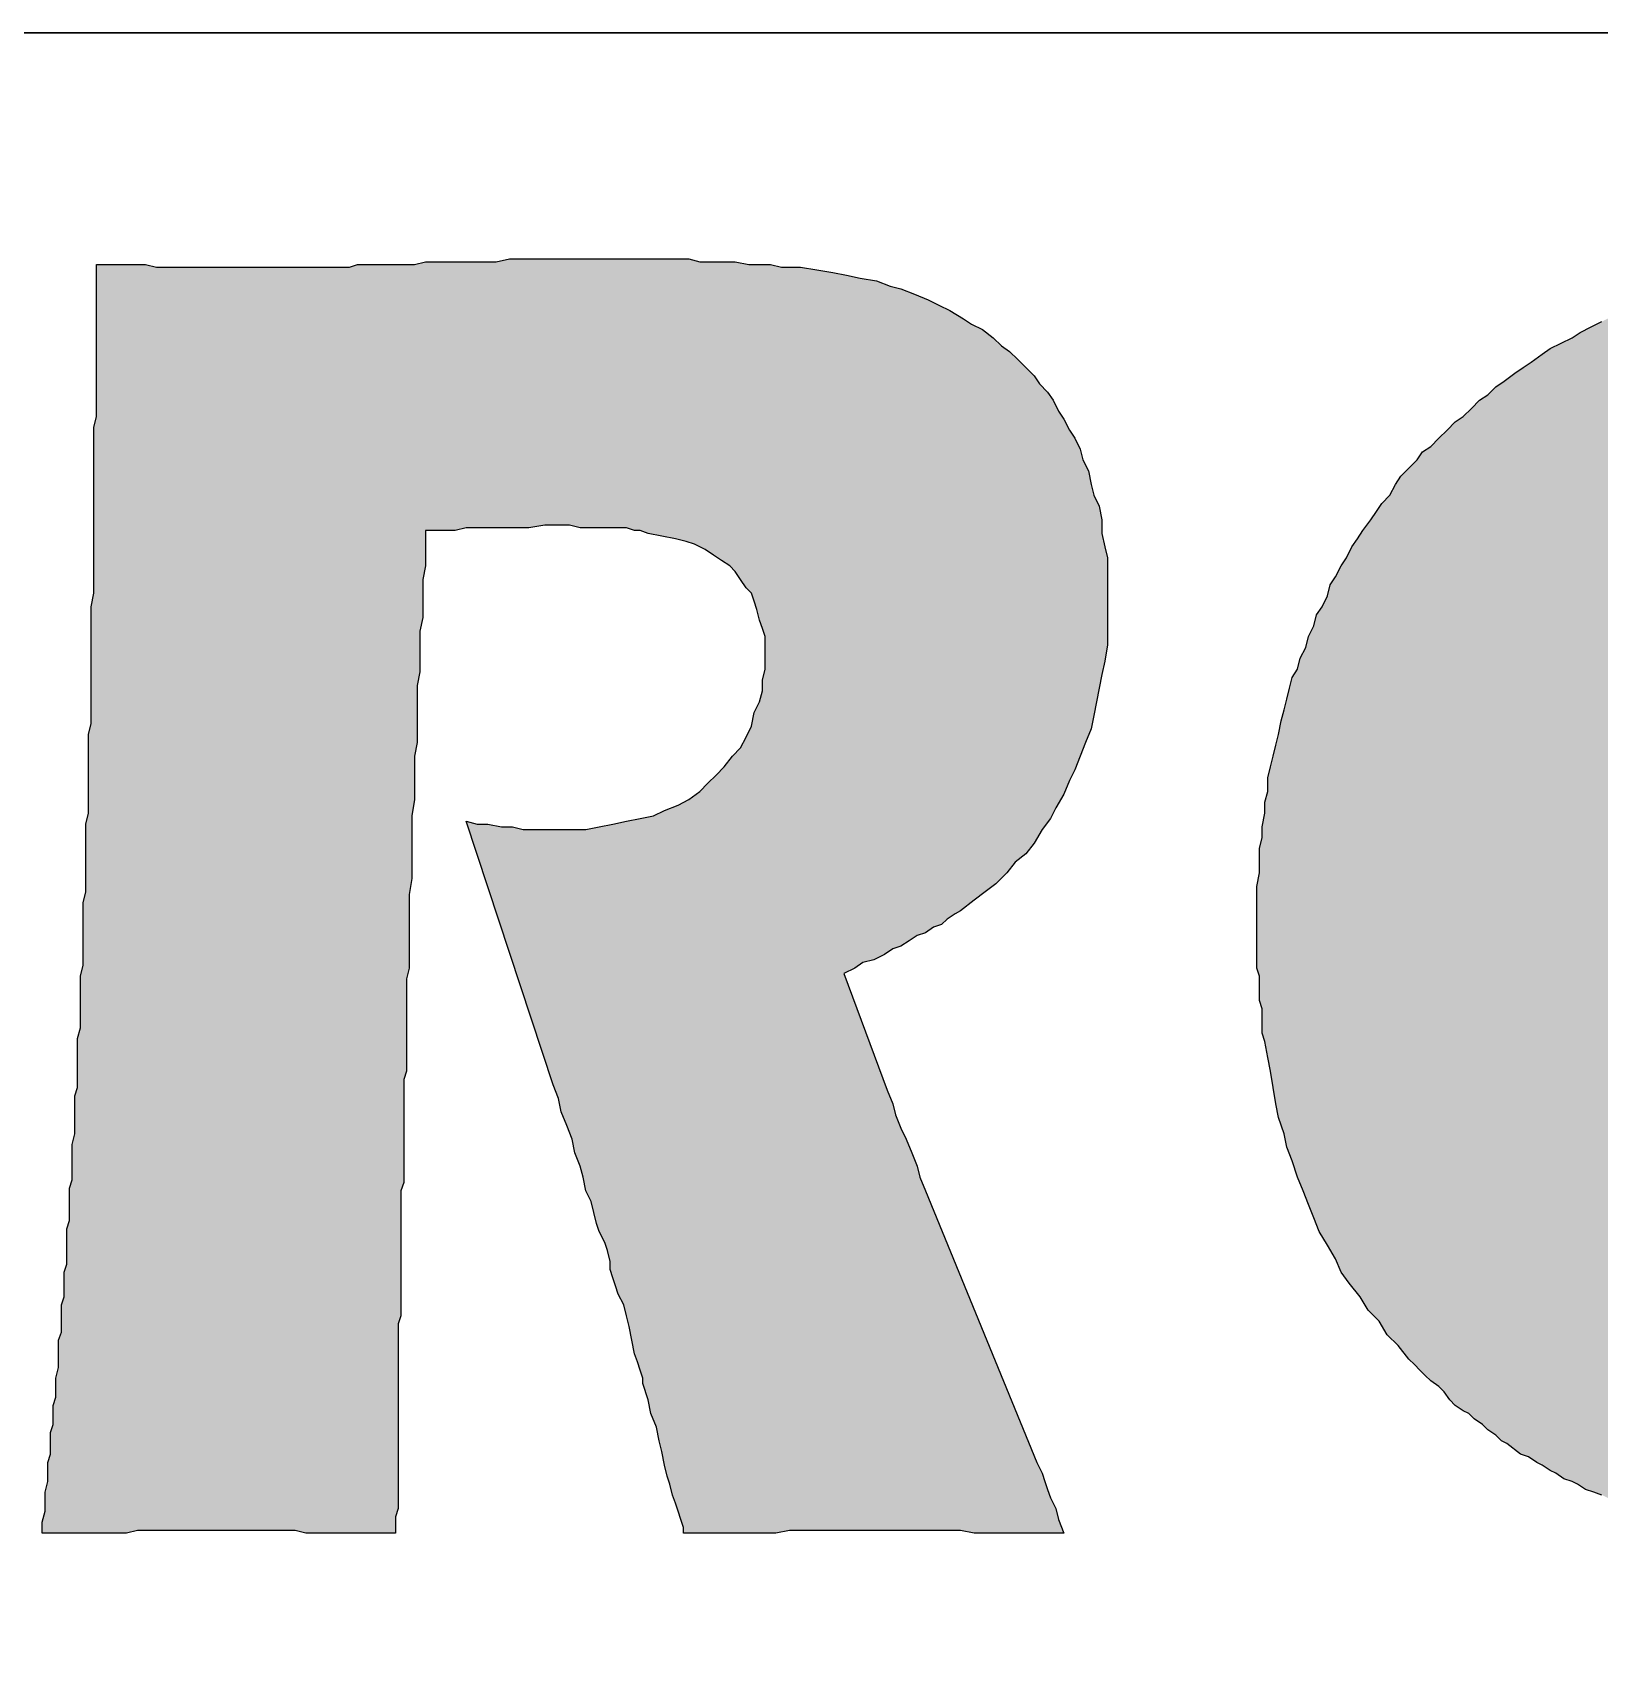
# Model space of a CAD drawing. Extents: x 0 to 36, y -3.3 to 24.
# Drawn here: x 17.428 to 17.905, y 2 to 2.5 of the extents above; entities that cross this region are included whole.
import ezdxf

# ---------------------------------------------------------------- set-up
doc = ezdxf.new("R2010")
doc.units = 0
doc.header["$LTSCALE"] = 10
doc.header["$MEASUREMENT"] = 0
doc.layers.add('BDR-18', color=1, linetype='Continuous')
doc.layers.add('BDR-25', color=4, linetype='Continuous')

# ---------------------------------------------------------------- blocks, each defined once
blk = doc.blocks.new('hel_logo_borderless_compact')
at = {"layer": 'BDR-18', "linetype": 'ByBlock'}
h = blk.add_hatch(color=256, dxfattribs=at)
h.dxf.hatch_style = 1
h.paths.add_polyline_path([(1.97671, 1.60157), (1.97339, 1.60157), (1.96925, 1.60157), (1.96594, 1.60074), (1.96263, 1.60074), (1.95932, 1.59991), (1.95601, 1.59908), (1.95269, 1.59826), (1.94938, 1.59743), (1.94607, 1.5966), (1.94276, 1.59494), (1.93945, 1.59412), (1.93613, 1.59246), (1.93282, 1.5908), (1.93034, 1.58915), (1.92703, 1.58749), (1.92371, 1.58584), (1.92123, 1.58335), (1.91875, 1.5817), (1.91543, 1.57921), (1.91295, 1.57673), (1.91046, 1.57424), (1.90798, 1.57176), (1.9055, 1.56928), (1.90301, 1.56679), (1.90136, 1.56348), (1.89887, 1.561), (1.89722, 1.55768), (1.89473, 1.55437), (1.89308, 1.55106), (1.89142, 1.54775), (1.88976, 1.54443), (1.88811, 1.54112), (1.88645, 1.53781), (1.8848, 1.53367), (1.88397, 1.53036), (1.88231, 1.52622), (1.88148, 1.52291), (1.87983, 1.51877), (1.879, 1.51545), (1.87817, 1.51131), (1.87734, 1.508), (1.87734, 1.50386), (1.87652, 1.49972), (1.87569, 1.49641), (1.87569, 1.49227), (1.87569, 1.48813), (1.87486, 1.48399), (1.87486, 1.47985), (1.87486, 1.47654), (1.87569, 1.4724), (1.87569, 1.46908), (1.87569, 1.46494), (1.87652, 1.46163), (1.87652, 1.45832), (1.87734, 1.45501), (1.87817, 1.45087), (1.879, 1.44756), (1.87983, 1.44424), (1.88066, 1.44093), (1.88148, 1.43762), (1.88314, 1.43431), (1.88397, 1.431), (1.88562, 1.42851), (1.88645, 1.4252), (1.88811, 1.42189), (1.88976, 1.41857), (1.89142, 1.41609), (1.89308, 1.41361), (1.89473, 1.41029), (1.89722, 1.40781), (1.89887, 1.40533), (1.90136, 1.40284), (1.90384, 1.40036), (1.9055, 1.39787), (1.90798, 1.39622), (1.91046, 1.39373), (1.91378, 1.39208), (1.91626, 1.38959), (1.91875, 1.38794), (1.92206, 1.38628), (1.92454, 1.38463), (1.92785, 1.38297), (1.93034, 1.38131), (1.93365, 1.37966), (1.93696, 1.37883), (1.93945, 1.37717), (1.94276, 1.37635), (1.94607, 1.37552), (1.94938, 1.37469), (1.95269, 1.37386), (1.95518, 1.37303), (1.95849, 1.37303), (1.9618, 1.37221), (1.96511, 1.37221), (1.96843, 1.37221), (1.97174, 1.37221), (1.97505, 1.37221), (1.97836, 1.37221), (1.98168, 1.37303), (1.98582, 1.37303), (1.98913, 1.37386), (1.99244, 1.37469), (1.99575, 1.37469), (1.99824, 1.37635), (2.00155, 1.37717), (2.00486, 1.378), (2.00817, 1.37966), (2.01148, 1.38131), (2.01397, 1.38214), (2.01728, 1.3838), (2.02059, 1.38628), (2.02308, 1.38794), (2.02639, 1.38959), (2.02887, 1.39208), (2.03136, 1.39456), (2.03384, 1.39622), (2.03715, 1.3987), (2.03881, 1.40119), (2.04129, 1.40367), (2.04378, 1.40698), (2.04626, 1.40947), (2.04792, 1.41278), (2.0504, 1.41526), (2.05206, 1.41857), (2.05371, 1.42189), (2.05537, 1.4252), (2.05703, 1.42851), (2.05868, 1.43182), (2.06034, 1.43514), (2.06199, 1.43928), (2.06282, 1.44259), (2.06448, 1.44673), (2.06531, 1.45004), (2.06613, 1.45335), (2.06696, 1.45749), (2.06779, 1.4608), (2.06862, 1.46494), (2.06945, 1.46826), (2.07027, 1.4724), (2.07027, 1.47654), (2.0711, 1.47985), (2.0711, 1.48399), (2.0711, 1.4873), (2.0711, 1.49144), (2.0711, 1.49558), (2.0711, 1.49889), (2.0711, 1.50303), (2.07027, 1.50635), (2.07027, 1.51049), (2.06945, 1.5138), (2.06862, 1.51711), (2.06862, 1.52042), (2.06779, 1.52456), (2.06696, 1.52787), (2.06613, 1.53119), (2.06448, 1.5345), (2.06365, 1.53781), (2.06282, 1.54112), (2.06117, 1.54443), (2.05951, 1.54775), (2.05868, 1.55106), (2.05703, 1.55354), (2.05537, 1.55686), (2.05371, 1.55934), (2.05123, 1.56265), (2.04957, 1.56514), (2.04792, 1.56762), (2.04543, 1.5701), (2.04378, 1.57259), (2.04129, 1.57507), (2.03881, 1.57756), (2.03633, 1.57921), (2.03384, 1.5817), (2.03136, 1.58335), (2.02887, 1.58584), (2.02639, 1.58749), (2.0239, 1.58915), (2.02059, 1.5908), (2.01811, 1.59246), (2.0148, 1.59329), (2.01231, 1.59494), (2.009, 1.59577), (2.00569, 1.59743), (2.0032, 1.59826), (1.99989, 1.59908), (1.99658, 1.59991), (1.99327, 1.59991), (1.98996, 1.60074), (1.98664, 1.60074), (1.98333, 1.60157), (1.98002, 1.60157)], flags=16)
h.paths.add_polyline_path([(1.98168, 1.68686), (1.98416, 1.68686), (1.98664, 1.68686), (1.98913, 1.68686), (1.99161, 1.68686), (1.9941, 1.68686), (1.99658, 1.68603), (1.99906, 1.68603), (2.00155, 1.68603), (2.00403, 1.68603), (2.00652, 1.6852), (2.009, 1.6852), (2.01148, 1.6852), (2.01645, 1.68437), (2.02142, 1.68354), (2.02556, 1.68272), (2.03053, 1.68189), (2.0355, 1.68106), (2.04047, 1.68023), (2.04543, 1.67858), (2.04957, 1.67775), (2.05454, 1.67609), (2.05951, 1.67444), (2.06365, 1.67278), (2.06862, 1.67112), (2.07276, 1.66947), (2.07773, 1.66781), (2.08187, 1.66533), (2.08601, 1.66367), (2.09015, 1.66119), (2.09429, 1.6587), (2.09843, 1.65622), (2.10257, 1.65373), (2.10671, 1.65125), (2.11002, 1.64794), (2.11416, 1.64545), (2.11747, 1.64214), (2.12161, 1.63883), (2.12492, 1.63552), (2.12824, 1.63221), (2.13155, 1.62889), (2.13486, 1.62558), (2.13817, 1.62144), (2.14066, 1.61813), (2.14397, 1.61482), (2.14645, 1.61068), (2.14976, 1.60654), (2.15225, 1.60322), (2.15473, 1.59908), (2.15639, 1.59494), (2.15887, 1.5908), (2.16136, 1.58666), (2.16301, 1.58252), (2.16467, 1.57838), (2.16715, 1.57424), (2.16881, 1.56928), (2.17047, 1.56514), (2.17129, 1.561), (2.17295, 1.55603), (2.17461, 1.55106), (2.17461, 1.54858), (2.17543, 1.54609), (2.17626, 1.54361), (2.17626, 1.54195), (2.17709, 1.53947), (2.17709, 1.53698), (2.17792, 1.53367), (2.17792, 1.53119), (2.17875, 1.5287), (2.17875, 1.52622), (2.17875, 1.52373), (2.17957, 1.52125), (2.17957, 1.51877), (2.17957, 1.51628), (2.1804, 1.51297), (2.1804, 1.51049), (2.1804, 1.508), (2.1804, 1.50469), (2.1804, 1.50221), (2.1804, 1.49972), (2.1804, 1.49641), (2.1804, 1.49393), (2.1804, 1.49061), (2.1804, 1.48813), (2.1804, 1.48482), (2.1804, 1.48233), (2.1804, 1.47902), (2.1804, 1.47654), (2.1804, 1.47322), (2.17957, 1.47074), (2.17957, 1.46743), (2.17957, 1.46494), (2.17875, 1.46246), (2.17875, 1.45915), (2.17792, 1.45666), (2.17792, 1.45335), (2.17709, 1.45087), (2.17709, 1.44838), (2.17626, 1.4459), (2.17626, 1.44259), (2.17543, 1.4401), (2.17461, 1.43762), (2.17378, 1.43514), (2.17378, 1.43182), (2.17295, 1.42934), (2.17212, 1.42686), (2.17129, 1.42437), (2.17047, 1.42189), (2.16964, 1.4194), (2.16881, 1.41692), (2.16798, 1.41443), (2.16715, 1.41112), (2.16633, 1.40864), (2.1655, 1.40615), (2.16467, 1.40367), (2.16384, 1.40119), (2.16219, 1.39953), (2.16136, 1.39705), (2.16053, 1.39456), (2.15887, 1.39208), (2.15805, 1.38959), (2.15722, 1.38711), (2.15556, 1.38545), (2.15473, 1.38297), (2.15308, 1.38049), (2.15225, 1.378), (2.15059, 1.37635), (2.14976, 1.37386), (2.14811, 1.37221), (2.14645, 1.36972), (2.14562, 1.36724), (2.14397, 1.36558), (2.14231, 1.3631), (2.14066, 1.36144), (2.13983, 1.35978), (2.13817, 1.3573), (2.13652, 1.35564), (2.13486, 1.35399), (2.1332, 1.3515), (2.13155, 1.34985), (2.12989, 1.34819), (2.12824, 1.34571), (2.12658, 1.34405), (2.12492, 1.3424), (2.12327, 1.34074), (2.12161, 1.33908), (2.11913, 1.33743), (2.11747, 1.33577), (2.11582, 1.33412), (2.11416, 1.33246), (2.11168, 1.3308), (2.11002, 1.32915), (2.10836, 1.32749), (2.10588, 1.32584), (2.10422, 1.32418), (2.10257, 1.32335), (2.10008, 1.3217), (2.09843, 1.32004), (2.09594, 1.31921), (2.09429, 1.31756), (2.0918, 1.3159), (2.08932, 1.31507), (2.08766, 1.31342), (2.08518, 1.31259), (2.08269, 1.31093), (2.08104, 1.3101), (2.07855, 1.30928), (2.07607, 1.30762), (2.07441, 1.30679), (2.07193, 1.30596), (2.06945, 1.30431), (2.06696, 1.30348), (2.06448, 1.30265), (2.06199, 1.30182), (2.05951, 1.30099), (2.05703, 1.30017), (2.05454, 1.29934), (2.05206, 1.29851), (2.04957, 1.29768), (2.04709, 1.29685), (2.04461, 1.29603), (2.04212, 1.2952), (2.03964, 1.29437), (2.03715, 1.29354), (2.03467, 1.29354), (2.03218, 1.29271), (2.0297, 1.29189), (2.02722, 1.29189), (2.02473, 1.29106), (2.02225, 1.29023), (2.01976, 1.29023), (2.01645, 1.2894), (2.01397, 1.2894), (2.01148, 1.28857), (2.009, 1.28857), (2.00652, 1.28775), (2.00403, 1.28775), (2.00155, 1.28692), (1.99824, 1.28692), (1.99575, 1.28692), (1.99327, 1.28609), (1.99078, 1.28609), (1.9883, 1.28609), (1.98499, 1.28609), (1.9825, 1.28609), (1.98002, 1.28526), (1.97754, 1.28526), (1.97422, 1.28526), (1.97174, 1.28526), (1.96925, 1.28526), (1.96677, 1.28526), (1.96346, 1.28526), (1.96097, 1.28526), (1.95849, 1.28526), (1.95601, 1.28609), (1.95352, 1.28609), (1.95021, 1.28609), (1.94773, 1.28609), (1.94524, 1.28609), (1.94276, 1.28692), (1.94027, 1.28692), (1.93779, 1.28692), (1.93531, 1.28775), (1.93199, 1.28775), (1.92951, 1.28857), (1.92703, 1.28857), (1.92454, 1.28857), (1.92206, 1.2894), (1.91957, 1.29023), (1.91709, 1.29023), (1.9146, 1.29106), (1.91212, 1.29106), (1.90964, 1.29189), (1.90715, 1.29271), (1.90467, 1.29271), (1.90218, 1.29354), (1.8997, 1.29437), (1.89722, 1.2952), (1.89473, 1.29603), (1.89225, 1.29685), (1.88976, 1.29685), (1.88728, 1.29768), (1.8848, 1.29851), (1.88231, 1.29934), (1.87983, 1.30017), (1.87734, 1.30182), (1.87486, 1.30265), (1.87238, 1.30348), (1.87072, 1.30431), (1.86824, 1.30513), (1.86575, 1.30596), (1.86327, 1.30762), (1.86161, 1.30845), (1.85913, 1.30928), (1.85664, 1.31093), (1.85499, 1.31176), (1.8525, 1.31342), (1.85085, 1.31424), (1.84836, 1.3159), (1.84588, 1.31673), (1.84174, 1.32004), (1.84008, 1.32087), (1.83843, 1.32252), (1.83594, 1.32418), (1.83429, 1.32584), (1.8318, 1.32749), (1.83015, 1.32915), (1.82849, 1.32998), (1.82601, 1.33163), (1.82435, 1.33329), (1.82269, 1.33577), (1.82104, 1.33743), (1.81855, 1.33908), (1.8169, 1.34074), (1.81524, 1.3424), (1.81359, 1.34405), (1.81193, 1.34571), (1.80862, 1.34985), (1.80531, 1.35316), (1.80282, 1.3573), (1.79951, 1.36061), (1.79702, 1.36475), (1.79371, 1.36889), (1.79123, 1.37221), (1.78957, 1.37635), (1.78709, 1.38049), (1.7846, 1.38463), (1.78295, 1.38877), (1.78129, 1.39291), (1.77964, 1.39705), (1.77798, 1.40119), (1.77632, 1.40615), (1.77467, 1.41029), (1.77384, 1.41443), (1.77218, 1.4194), (1.77136, 1.42354), (1.77053, 1.42851), (1.7697, 1.43348), (1.76887, 1.43762), (1.76804, 1.44259), (1.76722, 1.44507), (1.76722, 1.44756), (1.76722, 1.45004), (1.76722, 1.45252), (1.76639, 1.45501), (1.76639, 1.45749), (1.76639, 1.45998), (1.76639, 1.46246), (1.76556, 1.46494), (1.76556, 1.46826), (1.76556, 1.47074), (1.76556, 1.47322), (1.76556, 1.47571), (1.76556, 1.47819), (1.76556, 1.48233), (1.76556, 1.48564), (1.76556, 1.48979), (1.76639, 1.49393), (1.76639, 1.49724), (1.76639, 1.50138), (1.76722, 1.50469), (1.76722, 1.508), (1.76804, 1.51214), (1.76804, 1.51545), (1.76887, 1.51877), (1.76887, 1.52291), (1.7697, 1.52622), (1.77053, 1.52953), (1.77136, 1.53284), (1.77218, 1.53615), (1.77301, 1.54029), (1.77384, 1.54361), (1.77467, 1.54692), (1.7755, 1.55023), (1.77632, 1.55354), (1.77798, 1.55603), (1.77881, 1.55934), (1.78046, 1.56265), (1.78129, 1.56596), (1.78295, 1.56928), (1.78378, 1.57259), (1.78543, 1.57507), (1.78709, 1.57838), (1.78792, 1.5817), (1.78957, 1.58418), (1.79123, 1.58749), (1.79288, 1.58998), (1.79454, 1.59329), (1.7962, 1.59577), (1.79785, 1.59826), (1.80034, 1.60157), (1.80199, 1.60405), (1.80365, 1.60654), (1.80613, 1.60902), (1.80779, 1.61233), (1.80945, 1.61482), (1.81193, 1.6173), (1.81441, 1.61979), (1.81607, 1.62227), (1.81855, 1.62393), (1.82104, 1.62641), (1.82352, 1.62889), (1.82601, 1.63138), (1.82849, 1.63303), (1.83097, 1.63552), (1.83346, 1.638), (1.83594, 1.63966), (1.83843, 1.64214), (1.84091, 1.6438), (1.84422, 1.64628), (1.84671, 1.64794), (1.84919, 1.64959), (1.8525, 1.65208), (1.85499, 1.65373), (1.8583, 1.65539), (1.86161, 1.65705), (1.8641, 1.6587), (1.86741, 1.66036), (1.87072, 1.66201), (1.87403, 1.66367), (1.87734, 1.66533), (1.88066, 1.66698), (1.88397, 1.66781), (1.88728, 1.66947), (1.89059, 1.6703), (1.8939, 1.67195), (1.89722, 1.67278), (1.90053, 1.67444), (1.90384, 1.67526), (1.90715, 1.67609), (1.91046, 1.67775), (1.91378, 1.67858), (1.91792, 1.6794), (1.92123, 1.68023), (1.92454, 1.68106), (1.92868, 1.68189), (1.93199, 1.68272), (1.93531, 1.68272), (1.93945, 1.68354), (1.94276, 1.68437), (1.9469, 1.68437), (1.95021, 1.6852), (1.95435, 1.6852), (1.95766, 1.68603), (1.9618, 1.68603), (1.96594, 1.68603), (1.96925, 1.68686), (1.97339, 1.68686), (1.97754, 1.68686)])
h = blk.add_hatch(color=256, dxfattribs=at)
h.dxf.hatch_style = 1
h.paths.add_polyline_path([(1.39543, 1.29271), (1.39543, 1.29603), (1.39626, 1.29934), (1.39626, 1.30182), (1.39626, 1.30513), (1.39709, 1.30845), (1.39709, 1.31093), (1.39709, 1.31424), (1.39792, 1.31673), (1.39792, 1.32004), (1.39792, 1.32335), (1.39874, 1.32584), (1.39874, 1.32915), (1.39874, 1.33163), (1.39957, 1.33412), (1.39957, 1.33743), (1.39957, 1.33991), (1.4004, 1.34322), (1.4004, 1.34571), (1.4004, 1.34819), (1.4004, 1.3515), (1.40123, 1.35399), (1.40123, 1.35647), (1.40123, 1.35896), (1.40123, 1.36227), (1.40206, 1.36475), (1.40206, 1.36724), (1.40206, 1.36972), (1.40206, 1.37221), (1.40288, 1.37469), (1.40288, 1.37717), (1.40288, 1.37966), (1.40288, 1.38214), (1.40288, 1.38545), (1.40371, 1.38794), (1.40371, 1.39042), (1.40371, 1.39291), (1.40371, 1.39539), (1.40371, 1.39787), (1.40454, 1.40036), (1.40454, 1.40367), (1.40454, 1.40615), (1.40454, 1.40864), (1.40454, 1.41112), (1.40537, 1.41443), (1.40537, 1.41692), (1.40537, 1.42023), (1.40537, 1.42271), (1.40537, 1.42603), (1.4062, 1.42851), (1.4062, 1.43182), (1.4062, 1.43431), (1.4062, 1.43762), (1.4062, 1.4401), (1.4062, 1.44342), (1.40702, 1.44673), (1.40702, 1.45004), (1.40702, 1.45252), (1.40702, 1.45584), (1.40702, 1.45915), (1.40702, 1.46246), (1.40785, 1.46577), (1.40785, 1.46908), (1.40785, 1.47157), (1.40785, 1.47488), (1.40785, 1.47819), (1.40785, 1.4815), (1.40785, 1.48482), (1.40868, 1.48813), (1.40868, 1.49144), (1.40868, 1.49475), (1.40868, 1.49889), (1.40868, 1.50221), (1.40868, 1.50552), (1.40868, 1.50883), (1.40951, 1.51214), (1.40951, 1.51545), (1.40951, 1.51877), (1.40951, 1.52208), (1.40951, 1.52622), (1.40951, 1.52953), (1.40951, 1.53284), (1.40951, 1.53615), (1.41034, 1.53947), (1.41034, 1.54361), (1.41034, 1.54692), (1.41034, 1.55023), (1.41034, 1.55354), (1.41034, 1.55768), (1.41034, 1.561), (1.41034, 1.56431), (1.41034, 1.56845), (1.41034, 1.57176), (1.41034, 1.57507), (1.41116, 1.57921), (1.41116, 1.58252), (1.41116, 1.58666), (1.41116, 1.58998), (1.41116, 1.59329), (1.41116, 1.59743), (1.41116, 1.60074), (1.41116, 1.60405), (1.41116, 1.60737), (1.41116, 1.61068), (1.41116, 1.61399), (1.41116, 1.6173), (1.41116, 1.62061), (1.41116, 1.62393), (1.41116, 1.62724), (1.41116, 1.62972), (1.41199, 1.63303), (1.41199, 1.63635), (1.41199, 1.63883), (1.41199, 1.64214), (1.41199, 1.64463), (1.41199, 1.64711), (1.41199, 1.65042), (1.41199, 1.65291), (1.41199, 1.65539), (1.41199, 1.65787), (1.41199, 1.66036), (1.41199, 1.66284), (1.41199, 1.66533), (1.41199, 1.66781), (1.41199, 1.6703), (1.41199, 1.67526), (1.41199, 1.6794), (1.41613, 1.6794), (1.41944, 1.6794), (1.42358, 1.6794), (1.4269, 1.6794), (1.43021, 1.67858), (1.43435, 1.67858), (1.43766, 1.67858), (1.44097, 1.67858), (1.44346, 1.67858), (1.44677, 1.67858), (1.45008, 1.67858), (1.45257, 1.67858), (1.45505, 1.67858), (1.45836, 1.67858), (1.46085, 1.67858), (1.46333, 1.67858), (1.46581, 1.67858), (1.4683, 1.67858), (1.47078, 1.67858), (1.47409, 1.67858), (1.47658, 1.67858), (1.47989, 1.67858), (1.48237, 1.67858), (1.48569, 1.67858), (1.489, 1.67858), (1.49148, 1.6794), (1.49479, 1.6794), (1.49811, 1.6794), (1.50225, 1.6794), (1.50556, 1.6794), (1.50887, 1.6794), (1.51218, 1.68023), (1.51632, 1.68023), (1.51964, 1.68023), (1.52295, 1.68023), (1.52709, 1.68023), (1.5304, 1.68023), (1.53371, 1.68023), (1.53785, 1.68106), (1.54116, 1.68106), (1.54448, 1.68106), (1.54862, 1.68106), (1.55193, 1.68106), (1.55524, 1.68106), (1.55855, 1.68106), (1.56187, 1.68106), (1.56601, 1.68106), (1.56932, 1.68106), (1.57346, 1.68106), (1.57677, 1.68106), (1.58091, 1.68106), (1.58505, 1.68106), (1.58836, 1.68106), (1.5925, 1.68106), (1.59581, 1.68023), (1.59995, 1.68023), (1.60327, 1.68023), (1.60658, 1.68023), (1.61072, 1.6794), (1.61403, 1.6794), (1.61734, 1.6794), (1.62066, 1.67858), (1.62397, 1.67858), (1.62645, 1.67858), (1.63142, 1.67775), (1.63639, 1.67692), (1.64053, 1.67609), (1.64467, 1.67526), (1.64964, 1.67444), (1.65378, 1.67278), (1.65709, 1.67195), (1.66123, 1.6703), (1.66537, 1.66864), (1.66868, 1.66698), (1.67199, 1.66533), (1.67613, 1.66284), (1.67862, 1.66119), (1.68193, 1.65953), (1.68524, 1.65705), (1.68773, 1.65456), (1.69021, 1.65291), (1.69269, 1.65042), (1.69518, 1.64794), (1.69766, 1.64545), (1.69932, 1.64297), (1.7018, 1.64049), (1.70346, 1.638), (1.70511, 1.63469), (1.70677, 1.63221), (1.70843, 1.62889), (1.71008, 1.62641), (1.71174, 1.6231), (1.71257, 1.61979), (1.71422, 1.61647), (1.71505, 1.61233), (1.71588, 1.60902), (1.71753, 1.60571), (1.71836, 1.60157), (1.71836, 1.59743), (1.71919, 1.59329), (1.72002, 1.58998), (1.72002, 1.58584), (1.72002, 1.5817), (1.72002, 1.57756), (1.72002, 1.57259), (1.72002, 1.56762), (1.72002, 1.56348), (1.71919, 1.55851), (1.71836, 1.55437), (1.71753, 1.55023), (1.71671, 1.54609), (1.71588, 1.54195), (1.71505, 1.53781), (1.71339, 1.53367), (1.71174, 1.52953), (1.71008, 1.52539), (1.70843, 1.52208), (1.70677, 1.51794), (1.70429, 1.5138), (1.70263, 1.51049), (1.70015, 1.50717), (1.69766, 1.50303), (1.69518, 1.49972), (1.69187, 1.49724), (1.68938, 1.49393), (1.68607, 1.49061), (1.68276, 1.48813), (1.67945, 1.48564), (1.6753, 1.48233), (1.67365, 1.4815), (1.67116, 1.47985), (1.66951, 1.47819), (1.66702, 1.47736), (1.66454, 1.47571), (1.66206, 1.47488), (1.65957, 1.47322), (1.65709, 1.47157), (1.6546, 1.47074), (1.65212, 1.46908), (1.64881, 1.46743), (1.6455, 1.4666), (1.64301, 1.46494), (1.6397, 1.46329), (1.65295, 1.42768), (1.6546, 1.42354), (1.65543, 1.42023), (1.65709, 1.41609), (1.65874, 1.41278), (1.6604, 1.40864), (1.66206, 1.4045), (1.66288, 1.40119), (1.66454, 1.39705), (1.69849, 1.31424), (1.69932, 1.31259), (1.70015, 1.31093), (1.70097, 1.30845), (1.7018, 1.30596), (1.70263, 1.30348), (1.70429, 1.30017), (1.70511, 1.29685), (1.70677, 1.29271), (1.70429, 1.29271), (1.7018, 1.29271), (1.69932, 1.29271), (1.69683, 1.29271), (1.69187, 1.29271), (1.68773, 1.29271), (1.68359, 1.29271), (1.67945, 1.29271), (1.6753, 1.29354), (1.67199, 1.29354), (1.66868, 1.29354), (1.66537, 1.29354), (1.66206, 1.29354), (1.65957, 1.29354), (1.65709, 1.29354), (1.6546, 1.29354), (1.65046, 1.29354), (1.64798, 1.29354), (1.6455, 1.29354), (1.64301, 1.29354), (1.64053, 1.29354), (1.63722, 1.29354), (1.6339, 1.29354), (1.63059, 1.29354), (1.62645, 1.29354), (1.62314, 1.29354), (1.619, 1.29271), (1.61486, 1.29271), (1.60989, 1.29271), (1.60575, 1.29271), (1.60078, 1.29271), (1.5983, 1.29271), (1.59581, 1.29271), (1.59333, 1.29271), (1.59085, 1.29271), (1.59085, 1.29437), (1.59002, 1.29685), (1.58919, 1.29934), (1.58836, 1.30182), (1.58753, 1.30431), (1.58671, 1.30762), (1.58588, 1.3101), (1.58505, 1.31342), (1.58422, 1.31756), (1.58339, 1.32087), (1.58257, 1.32501), (1.58091, 1.32915), (1.58008, 1.33329), (1.57843, 1.33826), (1.57843, 1.33991), (1.5776, 1.3424), (1.57677, 1.34488), (1.57594, 1.34736), (1.57511, 1.3515), (1.57429, 1.35564), (1.57346, 1.35896), (1.57263, 1.36227), (1.57097, 1.36558), (1.57015, 1.36807), (1.56932, 1.37055), (1.56849, 1.37303), (1.56849, 1.37552), (1.56766, 1.37883), (1.56683, 1.38131), (1.56518, 1.38463), (1.56435, 1.38711), (1.56352, 1.39042), (1.56269, 1.39373), (1.56104, 1.39705), (1.56021, 1.40119), (1.55938, 1.4045), (1.55772, 1.40864), (1.5569, 1.41278), (1.55524, 1.41692), (1.55358, 1.42106), (1.55276, 1.4252), (1.5511, 1.42934), (1.5246, 1.50966), (1.52792, 1.50883), (1.53123, 1.50883), (1.53537, 1.508), (1.53868, 1.508), (1.54199, 1.50717), (1.5453, 1.50717), (1.54862, 1.50717), (1.55193, 1.50717), (1.55607, 1.50717), (1.56104, 1.50717), (1.56518, 1.508), (1.56932, 1.50883), (1.57346, 1.50966), (1.5776, 1.51049), (1.58174, 1.51131), (1.58505, 1.51297), (1.58919, 1.51463), (1.5925, 1.51628), (1.59581, 1.51877), (1.5983, 1.52125), (1.60078, 1.52373), (1.60327, 1.52622), (1.60575, 1.52953), (1.60823, 1.53201), (1.60989, 1.53533), (1.61155, 1.53864), (1.61237, 1.54278), (1.61403, 1.54609), (1.61486, 1.5494), (1.61486, 1.55272), (1.61569, 1.55603), (1.61569, 1.56017), (1.61569, 1.56265), (1.61569, 1.56596), (1.61486, 1.56845), (1.61403, 1.57093), (1.6132, 1.57424), (1.61237, 1.57673), (1.61155, 1.57921), (1.60989, 1.58087), (1.60823, 1.58335), (1.60658, 1.58584), (1.60492, 1.58749), (1.60244, 1.58915), (1.59995, 1.5908), (1.59747, 1.59246), (1.59416, 1.59412), (1.59167, 1.59494), (1.58836, 1.59577), (1.58422, 1.5966), (1.58008, 1.59743), (1.5776, 1.59826), (1.57594, 1.59826), (1.57346, 1.59908), (1.57097, 1.59908), (1.56766, 1.59908), (1.56518, 1.59908), (1.56187, 1.59908), (1.55938, 1.59908), (1.55607, 1.59991), (1.55276, 1.59991), (1.54862, 1.59991), (1.54365, 1.59908), (1.53951, 1.59908), (1.53454, 1.59908), (1.53206, 1.59908), (1.52957, 1.59908), (1.52709, 1.59908), (1.5246, 1.59908), (1.52129, 1.59826), (1.51881, 1.59826), (1.5155, 1.59826), (1.51218, 1.59826), (1.51218, 1.59494), (1.51218, 1.5908), (1.51218, 1.58749), (1.51136, 1.58335), (1.51136, 1.57921), (1.51136, 1.5759), (1.51136, 1.57176), (1.51053, 1.56762), (1.51053, 1.56348), (1.51053, 1.55934), (1.51053, 1.5552), (1.5097, 1.55106), (1.5097, 1.54692), (1.5097, 1.54278), (1.5097, 1.53864), (1.5097, 1.53367), (1.50887, 1.52953), (1.50887, 1.52539), (1.50887, 1.52042), (1.50887, 1.51628), (1.50804, 1.51131), (1.50804, 1.50635), (1.50804, 1.50138), (1.50804, 1.49724), (1.50804, 1.49227), (1.50722, 1.4873), (1.50722, 1.48482), (1.50722, 1.48233), (1.50722, 1.47985), (1.50722, 1.47736), (1.50722, 1.47488), (1.50722, 1.4724), (1.50722, 1.46991), (1.50722, 1.46743), (1.50722, 1.46494), (1.50639, 1.46163), (1.50639, 1.45915), (1.50639, 1.45666), (1.50639, 1.45418), (1.50639, 1.4517), (1.50639, 1.44921), (1.50639, 1.44673), (1.50639, 1.44342), (1.50639, 1.44093), (1.50639, 1.43845), (1.50639, 1.43596), (1.50639, 1.43348), (1.50556, 1.431), (1.50556, 1.42851), (1.50556, 1.4252), (1.50556, 1.42271), (1.50556, 1.42023), (1.50556, 1.41775), (1.50556, 1.41526), (1.50556, 1.41278), (1.50556, 1.41029), (1.50556, 1.40781), (1.50556, 1.4045), (1.50556, 1.40201), (1.50556, 1.39953), (1.50473, 1.39705), (1.50473, 1.39456), (1.50473, 1.39208), (1.50473, 1.38959), (1.50473, 1.38711), (1.50473, 1.38463), (1.50473, 1.38131), (1.50473, 1.37883), (1.50473, 1.37635), (1.50473, 1.37386), (1.50473, 1.37138), (1.50473, 1.36889), (1.50473, 1.36641), (1.50473, 1.36392), (1.50473, 1.36144), (1.50473, 1.35896), (1.5039, 1.35647), (1.5039, 1.35316), (1.5039, 1.35068), (1.5039, 1.34819), (1.5039, 1.34571), (1.5039, 1.34322), (1.5039, 1.34074), (1.5039, 1.33826), (1.5039, 1.33577), (1.5039, 1.33329), (1.5039, 1.3308), (1.5039, 1.32832), (1.5039, 1.32584), (1.5039, 1.32335), (1.5039, 1.32087), (1.5039, 1.31838), (1.5039, 1.31507), (1.5039, 1.31259), (1.5039, 1.3101), (1.5039, 1.30762), (1.5039, 1.30513), (1.5039, 1.30265), (1.5039, 1.30017), (1.50308, 1.29768), (1.50308, 1.2952), (1.50308, 1.29271), (1.50059, 1.29271), (1.49811, 1.29271), (1.49562, 1.29271), (1.49314, 1.29271), (1.489, 1.29271), (1.48403, 1.29271), (1.47989, 1.29271), (1.47575, 1.29271), (1.47244, 1.29354), (1.4683, 1.29354), (1.46499, 1.29354), (1.4625, 1.29354), (1.45919, 1.29354), (1.45671, 1.29354), (1.45422, 1.29354), (1.45174, 1.29354), (1.44843, 1.29354), (1.44429, 1.29354), (1.4418, 1.29354), (1.43932, 1.29354), (1.43683, 1.29354), (1.43435, 1.29354), (1.43104, 1.29354), (1.42772, 1.29354), (1.42441, 1.29354), (1.4211, 1.29271), (1.41696, 1.29271), (1.41282, 1.29271), (1.40868, 1.29271), (1.40454, 1.29271), (1.4004, 1.29271)])
blk.add_lwpolyline([(1.87072, 1.30431), (1.86824, 1.30513), (1.86575, 1.30596), (1.86327, 1.30762), (1.86161, 1.30845), (1.85913, 1.30928), (1.85664, 1.31093), (1.85499, 1.31176), (1.8525, 1.31342), (1.85085, 1.31424), (1.84836, 1.3159), (1.84588, 1.31673), (1.84174, 1.32004), (1.84008, 1.32087), (1.83843, 1.32252), (1.83594, 1.32418), (1.83429, 1.32584), (1.8318, 1.32749), (1.83015, 1.32915), (1.82849, 1.32998), (1.82601, 1.33163), (1.82435, 1.33329), (1.82269, 1.33577), (1.82104, 1.33743), (1.81855, 1.33908), (1.8169, 1.34074), (1.81524, 1.3424), (1.81359, 1.34405), (1.81193, 1.34571), (1.80862, 1.34985), (1.80531, 1.35316), (1.80282, 1.3573), (1.79951, 1.36061), (1.79702, 1.36475), (1.79371, 1.36889), (1.79123, 1.37221), (1.78957, 1.37635), (1.78709, 1.38049), (1.7846, 1.38463), (1.78295, 1.38877), (1.78129, 1.39291), (1.77964, 1.39705), (1.77798, 1.40119), (1.77632, 1.40615), (1.77467, 1.41029), (1.77384, 1.41443), (1.77218, 1.4194), (1.77136, 1.42354), (1.77053, 1.42851), (1.7697, 1.43348), (1.76887, 1.43762), (1.76804, 1.44259), (1.76722, 1.44507), (1.76722, 1.44756), (1.76722, 1.45004), (1.76722, 1.45252), (1.76639, 1.45501), (1.76639, 1.45749), (1.76639, 1.45998), (1.76639, 1.46246), (1.76556, 1.46494), (1.76556, 1.46826), (1.76556, 1.47074), (1.76556, 1.47322), (1.76556, 1.47571), (1.76556, 1.47819), (1.76556, 1.48233), (1.76556, 1.48564), (1.76556, 1.48979), (1.76639, 1.49393), (1.76639, 1.49724), (1.76639, 1.50138), (1.76722, 1.50469), (1.76722, 1.508), (1.76804, 1.51214), (1.76804, 1.51545), (1.76887, 1.51877), (1.76887, 1.52291), (1.7697, 1.52622), (1.77053, 1.52953), (1.77136, 1.53284), (1.77218, 1.53615), (1.77301, 1.54029), (1.77384, 1.54361), (1.77467, 1.54692), (1.7755, 1.55023), (1.77632, 1.55354), (1.77798, 1.55603), (1.77881, 1.55934), (1.78046, 1.56265), (1.78129, 1.56596), (1.78295, 1.56928), (1.78378, 1.57259), (1.78543, 1.57507), (1.78709, 1.57838), (1.78792, 1.5817), (1.78957, 1.58418), (1.79123, 1.58749), (1.79288, 1.58998), (1.79454, 1.59329), (1.7962, 1.59577), (1.79785, 1.59826), (1.80034, 1.60157), (1.80199, 1.60405), (1.80365, 1.60654), (1.80613, 1.60902), (1.80779, 1.61233), (1.80945, 1.61482), (1.81193, 1.6173), (1.81441, 1.61979), (1.81607, 1.62227), (1.81855, 1.62393), (1.82104, 1.62641), (1.82352, 1.62889), (1.82601, 1.63138), (1.82849, 1.63303), (1.83097, 1.63552), (1.83346, 1.638), (1.83594, 1.63966), (1.83843, 1.64214), (1.84091, 1.6438), (1.84422, 1.64628), (1.84671, 1.64794), (1.84919, 1.64959), (1.8525, 1.65208), (1.85499, 1.65373), (1.8583, 1.65539), (1.86161, 1.65705), (1.8641, 1.6587), (1.86741, 1.66036), (1.87072, 1.66201)], dxfattribs=at)
blk.add_lwpolyline([(1.39543, 1.29271), (1.39543, 1.29603), (1.39626, 1.29934), (1.39626, 1.30182), (1.39626, 1.30513), (1.39709, 1.30845), (1.39709, 1.31093), (1.39709, 1.31424), (1.39792, 1.31673), (1.39792, 1.32004), (1.39792, 1.32335), (1.39874, 1.32584), (1.39874, 1.32915), (1.39874, 1.33163), (1.39957, 1.33412), (1.39957, 1.33743), (1.39957, 1.33991), (1.4004, 1.34322), (1.4004, 1.34571), (1.4004, 1.34819), (1.4004, 1.3515), (1.40123, 1.35399), (1.40123, 1.35647), (1.40123, 1.35896), (1.40123, 1.36227), (1.40206, 1.36475), (1.40206, 1.36724), (1.40206, 1.36972), (1.40206, 1.37221), (1.40288, 1.37469), (1.40288, 1.37717), (1.40288, 1.37966), (1.40288, 1.38214), (1.40288, 1.38545), (1.40371, 1.38794), (1.40371, 1.39042), (1.40371, 1.39291), (1.40371, 1.39539), (1.40371, 1.39787), (1.40454, 1.40036), (1.40454, 1.40367), (1.40454, 1.40615), (1.40454, 1.40864), (1.40454, 1.41112), (1.40537, 1.41443), (1.40537, 1.41692), (1.40537, 1.42023), (1.40537, 1.42271), (1.40537, 1.42603), (1.4062, 1.42851), (1.4062, 1.43182), (1.4062, 1.43431), (1.4062, 1.43762), (1.4062, 1.4401), (1.4062, 1.44342), (1.40702, 1.44673), (1.40702, 1.45004), (1.40702, 1.45252), (1.40702, 1.45584), (1.40702, 1.45915), (1.40702, 1.46246), (1.40785, 1.46577), (1.40785, 1.46908), (1.40785, 1.47157), (1.40785, 1.47488), (1.40785, 1.47819), (1.40785, 1.4815), (1.40785, 1.48482), (1.40868, 1.48813), (1.40868, 1.49144), (1.40868, 1.49475), (1.40868, 1.49889), (1.40868, 1.50221), (1.40868, 1.50552), (1.40868, 1.50883), (1.40951, 1.51214), (1.40951, 1.51545), (1.40951, 1.51877), (1.40951, 1.52208), (1.40951, 1.52622), (1.40951, 1.52953), (1.40951, 1.53284), (1.40951, 1.53615), (1.41034, 1.53947), (1.41034, 1.54361), (1.41034, 1.54692), (1.41034, 1.55023), (1.41034, 1.55354), (1.41034, 1.55768), (1.41034, 1.561), (1.41034, 1.56431), (1.41034, 1.56845), (1.41034, 1.57176), (1.41034, 1.57507), (1.41116, 1.57921), (1.41116, 1.58252), (1.41116, 1.58666), (1.41116, 1.58998), (1.41116, 1.59329), (1.41116, 1.59743), (1.41116, 1.60074), (1.41116, 1.60405), (1.41116, 1.60737), (1.41116, 1.61068), (1.41116, 1.61399), (1.41116, 1.6173), (1.41116, 1.62061), (1.41116, 1.62393), (1.41116, 1.62724), (1.41116, 1.62972), (1.41199, 1.63303), (1.41199, 1.63635), (1.41199, 1.63883), (1.41199, 1.64214), (1.41199, 1.64463), (1.41199, 1.64711), (1.41199, 1.65042), (1.41199, 1.65291), (1.41199, 1.65539), (1.41199, 1.65787), (1.41199, 1.66036), (1.41199, 1.66284), (1.41199, 1.66533), (1.41199, 1.66781), (1.41199, 1.6703), (1.41199, 1.67526), (1.41199, 1.6794), (1.41613, 1.6794), (1.41944, 1.6794), (1.42358, 1.6794), (1.4269, 1.6794), (1.43021, 1.67858), (1.43435, 1.67858), (1.43766, 1.67858), (1.44097, 1.67858), (1.44346, 1.67858), (1.44677, 1.67858), (1.45008, 1.67858), (1.45257, 1.67858), (1.45505, 1.67858), (1.45836, 1.67858), (1.46085, 1.67858), (1.46333, 1.67858), (1.46581, 1.67858), (1.4683, 1.67858), (1.47078, 1.67858), (1.47409, 1.67858), (1.47658, 1.67858), (1.47989, 1.67858), (1.48237, 1.67858), (1.48569, 1.67858), (1.489, 1.67858), (1.49148, 1.6794), (1.49479, 1.6794), (1.49811, 1.6794), (1.50225, 1.6794), (1.50556, 1.6794), (1.50887, 1.6794), (1.51218, 1.68023), (1.51632, 1.68023), (1.51964, 1.68023), (1.52295, 1.68023), (1.52709, 1.68023), (1.5304, 1.68023), (1.53371, 1.68023), (1.53785, 1.68106), (1.54116, 1.68106), (1.54448, 1.68106), (1.54862, 1.68106), (1.55193, 1.68106), (1.55524, 1.68106), (1.55855, 1.68106), (1.56187, 1.68106), (1.56601, 1.68106), (1.56932, 1.68106), (1.57346, 1.68106), (1.57677, 1.68106), (1.58091, 1.68106), (1.58505, 1.68106), (1.58836, 1.68106), (1.5925, 1.68106), (1.59581, 1.68023), (1.59995, 1.68023), (1.60327, 1.68023), (1.60658, 1.68023), (1.61072, 1.6794), (1.61403, 1.6794), (1.61734, 1.6794), (1.62066, 1.67858), (1.62397, 1.67858), (1.62645, 1.67858), (1.63142, 1.67775), (1.63639, 1.67692), (1.64053, 1.67609), (1.64467, 1.67526), (1.64964, 1.67444), (1.65378, 1.67278), (1.65709, 1.67195), (1.66123, 1.6703), (1.66537, 1.66864), (1.66868, 1.66698), (1.67199, 1.66533), (1.67613, 1.66284), (1.67862, 1.66119), (1.68193, 1.65953), (1.68524, 1.65705), (1.68773, 1.65456), (1.69021, 1.65291), (1.69269, 1.65042), (1.69518, 1.64794), (1.69766, 1.64545), (1.69932, 1.64297), (1.7018, 1.64049), (1.70346, 1.638), (1.70511, 1.63469), (1.70677, 1.63221), (1.70843, 1.62889), (1.71008, 1.62641), (1.71174, 1.6231), (1.71257, 1.61979), (1.71422, 1.61647), (1.71505, 1.61233), (1.71588, 1.60902), (1.71753, 1.60571), (1.71836, 1.60157), (1.71836, 1.59743), (1.71919, 1.59329), (1.72002, 1.58998), (1.72002, 1.58584), (1.72002, 1.5817), (1.72002, 1.57756), (1.72002, 1.57259), (1.72002, 1.56762), (1.72002, 1.56348), (1.71919, 1.55851), (1.71836, 1.55437), (1.71753, 1.55023), (1.71671, 1.54609), (1.71588, 1.54195), (1.71505, 1.53781), (1.71339, 1.53367), (1.71174, 1.52953), (1.71008, 1.52539), (1.70843, 1.52208), (1.70677, 1.51794), (1.70429, 1.5138), (1.70263, 1.51049), (1.70015, 1.50717), (1.69766, 1.50303), (1.69518, 1.49972), (1.69187, 1.49724), (1.68938, 1.49393), (1.68607, 1.49061), (1.68276, 1.48813), (1.67945, 1.48564), (1.6753, 1.48233), (1.67365, 1.4815), (1.67116, 1.47985), (1.66951, 1.47819), (1.66702, 1.47736), (1.66454, 1.47571), (1.66206, 1.47488), (1.65957, 1.47322), (1.65709, 1.47157), (1.6546, 1.47074), (1.65212, 1.46908), (1.64881, 1.46743), (1.6455, 1.4666), (1.64301, 1.46494), (1.6397, 1.46329), (1.65295, 1.42768), (1.6546, 1.42354), (1.65543, 1.42023), (1.65709, 1.41609), (1.65874, 1.41278), (1.6604, 1.40864), (1.66206, 1.4045), (1.66288, 1.40119), (1.66454, 1.39705), (1.69849, 1.31424), (1.69932, 1.31259), (1.70015, 1.31093), (1.70097, 1.30845), (1.7018, 1.30596), (1.70263, 1.30348), (1.70429, 1.30017), (1.70511, 1.29685), (1.70677, 1.29271), (1.70429, 1.29271), (1.7018, 1.29271), (1.69932, 1.29271), (1.69683, 1.29271), (1.69187, 1.29271), (1.68773, 1.29271), (1.68359, 1.29271), (1.67945, 1.29271), (1.6753, 1.29354), (1.67199, 1.29354), (1.66868, 1.29354), (1.66537, 1.29354), (1.66206, 1.29354), (1.65957, 1.29354), (1.65709, 1.29354), (1.6546, 1.29354), (1.65046, 1.29354), (1.64798, 1.29354), (1.6455, 1.29354), (1.64301, 1.29354), (1.64053, 1.29354), (1.63722, 1.29354), (1.6339, 1.29354), (1.63059, 1.29354), (1.62645, 1.29354), (1.62314, 1.29354), (1.619, 1.29271), (1.61486, 1.29271), (1.60989, 1.29271), (1.60575, 1.29271), (1.60078, 1.29271), (1.5983, 1.29271), (1.59581, 1.29271), (1.59333, 1.29271), (1.59085, 1.29271), (1.59085, 1.29437), (1.59002, 1.29685), (1.58919, 1.29934), (1.58836, 1.30182), (1.58753, 1.30431), (1.58671, 1.30762), (1.58588, 1.3101), (1.58505, 1.31342), (1.58422, 1.31756), (1.58339, 1.32087), (1.58257, 1.32501), (1.58091, 1.32915), (1.58008, 1.33329), (1.57843, 1.33826), (1.57843, 1.33991), (1.5776, 1.3424), (1.57677, 1.34488), (1.57594, 1.34736), (1.57511, 1.3515), (1.57429, 1.35564), (1.57346, 1.35896), (1.57263, 1.36227), (1.57097, 1.36558), (1.57015, 1.36807), (1.56932, 1.37055), (1.56849, 1.37303), (1.56849, 1.37552), (1.56766, 1.37883), (1.56683, 1.38131), (1.56518, 1.38463), (1.56435, 1.38711), (1.56352, 1.39042), (1.56269, 1.39373), (1.56104, 1.39705), (1.56021, 1.40119), (1.55938, 1.4045), (1.55772, 1.40864), (1.5569, 1.41278), (1.55524, 1.41692), (1.55358, 1.42106), (1.55276, 1.4252), (1.5511, 1.42934), (1.5246, 1.50966), (1.52792, 1.50883), (1.53123, 1.50883), (1.53537, 1.508), (1.53868, 1.508), (1.54199, 1.50717), (1.5453, 1.50717), (1.54862, 1.50717), (1.55193, 1.50717), (1.55607, 1.50717), (1.56104, 1.50717), (1.56518, 1.508), (1.56932, 1.50883), (1.57346, 1.50966), (1.5776, 1.51049), (1.58174, 1.51131), (1.58505, 1.51297), (1.58919, 1.51463), (1.5925, 1.51628), (1.59581, 1.51877), (1.5983, 1.52125), (1.60078, 1.52373), (1.60327, 1.52622), (1.60575, 1.52953), (1.60823, 1.53201), (1.60989, 1.53533), (1.61155, 1.53864), (1.61237, 1.54278), (1.61403, 1.54609), (1.61486, 1.5494), (1.61486, 1.55272), (1.61569, 1.55603), (1.61569, 1.56017), (1.61569, 1.56265), (1.61569, 1.56596), (1.61486, 1.56845), (1.61403, 1.57093), (1.6132, 1.57424), (1.61237, 1.57673), (1.61155, 1.57921), (1.60989, 1.58087), (1.60823, 1.58335), (1.60658, 1.58584), (1.60492, 1.58749), (1.60244, 1.58915), (1.59995, 1.5908), (1.59747, 1.59246), (1.59416, 1.59412), (1.59167, 1.59494), (1.58836, 1.59577), (1.58422, 1.5966), (1.58008, 1.59743), (1.5776, 1.59826), (1.57594, 1.59826), (1.57346, 1.59908), (1.57097, 1.59908), (1.56766, 1.59908), (1.56518, 1.59908), (1.56187, 1.59908), (1.55938, 1.59908), (1.55607, 1.59991), (1.55276, 1.59991), (1.54862, 1.59991), (1.54365, 1.59908), (1.53951, 1.59908), (1.53454, 1.59908), (1.53206, 1.59908), (1.52957, 1.59908), (1.52709, 1.59908), (1.5246, 1.59908), (1.52129, 1.59826), (1.51881, 1.59826), (1.5155, 1.59826), (1.51218, 1.59826), (1.51218, 1.59494), (1.51218, 1.5908), (1.51218, 1.58749), (1.51136, 1.58335), (1.51136, 1.57921), (1.51136, 1.5759), (1.51136, 1.57176), (1.51053, 1.56762), (1.51053, 1.56348), (1.51053, 1.55934), (1.51053, 1.5552), (1.5097, 1.55106), (1.5097, 1.54692), (1.5097, 1.54278), (1.5097, 1.53864), (1.5097, 1.53367), (1.50887, 1.52953), (1.50887, 1.52539), (1.50887, 1.52042), (1.50887, 1.51628), (1.50804, 1.51131), (1.50804, 1.50635), (1.50804, 1.50138), (1.50804, 1.49724), (1.50804, 1.49227), (1.50722, 1.4873), (1.50722, 1.48482), (1.50722, 1.48233), (1.50722, 1.47985), (1.50722, 1.47736), (1.50722, 1.47488), (1.50722, 1.4724), (1.50722, 1.46991), (1.50722, 1.46743), (1.50722, 1.46494), (1.50639, 1.46163), (1.50639, 1.45915), (1.50639, 1.45666), (1.50639, 1.45418), (1.50639, 1.4517), (1.50639, 1.44921), (1.50639, 1.44673), (1.50639, 1.44342), (1.50639, 1.44093), (1.50639, 1.43845), (1.50639, 1.43596), (1.50639, 1.43348), (1.50556, 1.431), (1.50556, 1.42851), (1.50556, 1.4252), (1.50556, 1.42271), (1.50556, 1.42023), (1.50556, 1.41775), (1.50556, 1.41526), (1.50556, 1.41278), (1.50556, 1.41029), (1.50556, 1.40781), (1.50556, 1.4045), (1.50556, 1.40201), (1.50556, 1.39953), (1.50473, 1.39705), (1.50473, 1.39456), (1.50473, 1.39208), (1.50473, 1.38959), (1.50473, 1.38711), (1.50473, 1.38463), (1.50473, 1.38131), (1.50473, 1.37883), (1.50473, 1.37635), (1.50473, 1.37386), (1.50473, 1.37138), (1.50473, 1.36889), (1.50473, 1.36641), (1.50473, 1.36392), (1.50473, 1.36144), (1.50473, 1.35896), (1.5039, 1.35647), (1.5039, 1.35316), (1.5039, 1.35068), (1.5039, 1.34819), (1.5039, 1.34571), (1.5039, 1.34322), (1.5039, 1.34074), (1.5039, 1.33826), (1.5039, 1.33577), (1.5039, 1.33329), (1.5039, 1.3308), (1.5039, 1.32832), (1.5039, 1.32584), (1.5039, 1.32335), (1.5039, 1.32087), (1.5039, 1.31838), (1.5039, 1.31507), (1.5039, 1.31259), (1.5039, 1.3101), (1.5039, 1.30762), (1.5039, 1.30513), (1.5039, 1.30265), (1.5039, 1.30017), (1.50308, 1.29768), (1.50308, 1.2952), (1.50308, 1.29271), (1.50059, 1.29271), (1.49811, 1.29271), (1.49562, 1.29271), (1.49314, 1.29271), (1.489, 1.29271), (1.48403, 1.29271), (1.47989, 1.29271), (1.47575, 1.29271), (1.47244, 1.29354), (1.4683, 1.29354), (1.46499, 1.29354), (1.4625, 1.29354), (1.45919, 1.29354), (1.45671, 1.29354), (1.45422, 1.29354), (1.45174, 1.29354), (1.44843, 1.29354), (1.44429, 1.29354), (1.4418, 1.29354), (1.43932, 1.29354), (1.43683, 1.29354), (1.43435, 1.29354), (1.43104, 1.29354), (1.42772, 1.29354), (1.42441, 1.29354), (1.4211, 1.29271), (1.41696, 1.29271), (1.41282, 1.29271), (1.40868, 1.29271), (1.40454, 1.29271), (1.4004, 1.29271)], close=True, dxfattribs=at)
at = {"layer": 'Defpoints'}
blk.add_lwpolyline([(2.96385, 0), (0, 0), (0, 1.75), (2.96385, 1.75)], close=True, dxfattribs=at)

msp = doc.modelspace()

# ---------------------------------------------------------------- linework, layer by layer
at = {"layer": 'BDR-25'}
msp.add_line((18.9989, 2.5), (16.03505, 2.5), dxfattribs=at)

# ---------------------------------------------------------------- block references
msp.add_blockref('hel_logo_borderless_compact', (16.03505, 0.75))

doc.saveas('drawing.dxf')
